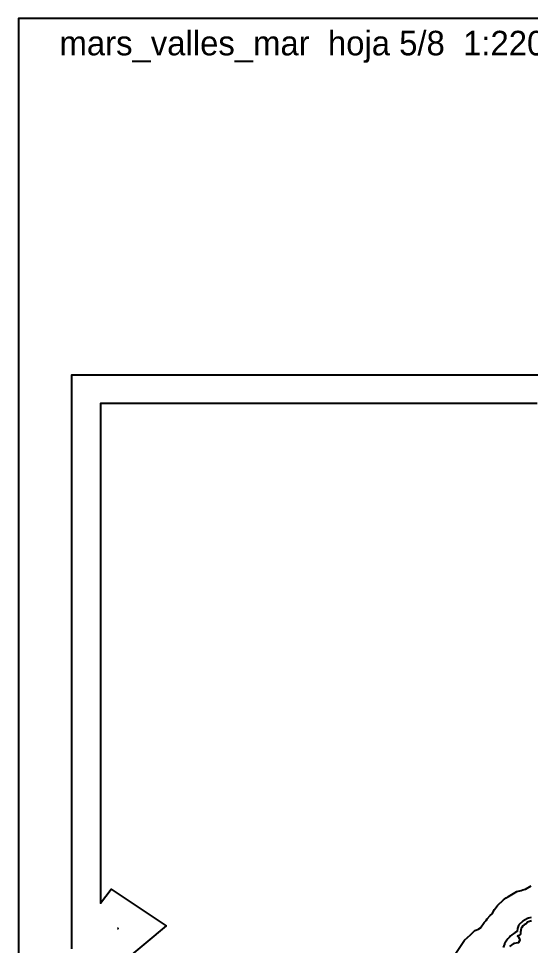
# Model space of a CAD drawing. Header units: millimetres. Extents: x 0 to 500, y 0 to 700.
# Drawn here: x 0 to 125, y 473.4 to 700 of the extents above; entities that cross this region are included whole.
import ezdxf

# ---------------------------------------------------------------- set-up
doc = ezdxf.new("R2010")
doc.units = ezdxf.units.MM
for name, color, linetype in [('CORTE', 1, 'Continuous'), ('GRABADO', 5, 'Continuous'), ('HOJA', 8, 'Continuous')]:
    doc.layers.add(name, color=color, linetype=linetype)

msp = doc.modelspace()

# ---------------------------------------------------------------- linework, layer by layer
at = {"layer": 'CORTE'}
for points in [[(13, 473.3), (13, 474.15), (13, 474.85), (13, 488.8), (13, 489.59), (13, 491.91), (13, 492.67), (13, 507.79), (13, 508.74), (13, 528.04), (13, 528.9), (13, 529.67), (13, 530.35), (13, 531.21), (13, 531.9), (13, 532.67), (13, 533.52), (13, 534.21), (13, 535.05), (13, 535.76), (13, 537.3), (13, 538.01), (13, 538.84), (13, 543.47), (13, 544.28), (13, 545.82), (13, 546.61), (13, 547.4), (13, 548.19), (13, 548.95), (13, 549.69), (13, 550.46), (13, 551.23), (13, 552.75), (13, 553.51), (13, 565.48), (13, 566.42), (13, 567.01), (13, 567.6), (13, 569.13), (13, 570.06), (13, 573.11), (13, 574.02), (13, 574.78), (13, 575.4), (13, 576.16), (13, 576.79), (13, 577.56), (13, 578.58), (13, 586.19), (13, 587.04), (13, 587.8), (13, 588.47), (13, 593.03), (13, 593.86), (13, 599.16), (13, 599.97), (13, 611.29), (13, 612.05), (13, 612.8), (13, 612.8), (13, 612.81), (13, 612.82), (13.01, 612.83), (13.01, 612.83), (13.01, 612.84), (13.02, 612.84), (13.02, 612.85), (13.03, 612.85), (13.03, 612.86), (13.04, 612.86), (13.04, 612.86), (13.05, 612.87), (13.06, 612.87), (13.07, 612.87), (13.07, 612.87), (23.78, 612.87), (27.39, 612.87), (28.08, 612.87), (29.19, 612.87), (30.09, 612.87), (31.9, 612.87), (32.8, 612.87), (33.7, 612.87), (34.79, 612.87), (38.38, 612.87), (39.45, 612.87), (41.24, 612.87), (42.13, 612.87), (43.03, 612.87), (44.07, 612.87), (44.97, 612.87), (46, 612.87), (46.89, 612.87), (47.64, 612.87), (48.27, 612.87), (48.64, 612.87), (49.15, 612.87), (50.46, 612.87), (52.34, 612.87), (53.45, 612.87), (54.33, 612.87), (55.31, 612.87), (56.29, 612.87), (57.16, 612.87), (58.13, 612.87), (59.09, 612.87), (60.21, 612.87), (61.07, 612.87), (61.85, 612.87), (62.79, 612.87), (65.36, 612.87), (66.09, 612.87), (66.89, 612.87), (67.7, 612.87), (68.62, 612.87), (69.33, 612.87), (70.2, 612.87), (71.13, 612.87), (75.49, 612.87), (76.39, 612.87), (78.13, 612.87), (79.02, 612.87), (80.75, 612.87), (81.63, 612.87), (100.96, 612.87), (102.02, 612.87), (105.46, 612.87), (106.15, 612.87), (107.01, 612.87), (107.87, 612.87), (108.9, 612.87), (109.76, 612.87), (110.46, 612.87), (111.48, 612.87), (118.37, 612.87), (119.35, 612.87), (120.09, 612.87), (120.95, 612.87), (121.93, 612.87), (122.55, 612.87), (123.64, 612.87), (129.64, 612.87)], [(126.62, 605.87), (119.91, 605.87), (118.69, 605.87), (117.99, 605.87), (116.9, 605.87), (115.94, 605.87), (115.12, 605.87), (114.01, 605.87), (106.32, 605.87), (105.18, 605.87), (104.4, 605.87), (103.44, 605.87), (102.29, 605.87), (101.32, 605.87), (100.36, 605.87), (99.59, 605.87), (95.74, 605.87), (94.56, 605.87), (81.32, 605.87), (80.35, 605.87), (78.41, 605.87), (77.42, 605.87), (75.47, 605.87), (74.46, 605.87), (69.59, 605.87), (68.55, 605.87), (67.58, 605.87), (66.79, 605.87), (65.75, 605.87), (64.85, 605.87), (63.95, 605.87), (63.14, 605.87), (60.26, 605.87), (59.22, 605.87), (58.35, 605.87), (57.39, 605.87), (56.13, 605.87), (55.06, 605.87), (53.98, 605.87), (53, 605.87), (51.91, 605.87), (50.81, 605.87), (49.83, 605.87), (48.59, 605.87), (46.49, 605.87), (45.03, 605.87), (44.45, 605.87), (44.04, 605.87), (43.34, 605.87), (42.5, 605.87), (41.5, 605.87), (40.35, 605.87), (39.35, 605.87), (38.18, 605.87), (37.18, 605.87), (36.18, 605.87), (34.18, 605.87), (32.99, 605.87), (28.97, 605.87), (27.76, 605.87), (26.75, 605.87), (25.74, 605.87), (23.72, 605.87), (22.72, 605.87), (21.48, 605.87), (20.7, 605.87), (20, 605.87), (20, 598.46), (20, 597.56), (20, 591.63), (20, 590.7), (20, 585.61), (20, 584.86), (20, 584.01), (20, 583.06), (20, 574.56), (20, 573.41), (20, 572.56), (20, 571.86), (20, 571), (20, 570.31), (20, 569.46), (20, 568.44), (20, 565.03), (20, 563.99), (20, 562.28), (20, 561.62), (20, 560.96), (20, 559.91), (20, 553.51), (20, 552.66), (20, 550.96), (20, 550.1), (20, 549.24), (20, 548.41), (20, 547.56), (20, 546.69), (20, 545.8), (20, 544.91), (20, 543.2), (20, 542.29), (20, 537.12), (20, 536.19), (20, 535.39), (20, 533.67), (20, 532.88), (20, 531.94), (20, 531.16), (20, 530.22), (20, 529.35), (20, 528.59), (20, 527.63), (20, 526.87), (20, 526.01), (20, 525.04), (20, 503.47), (20, 502.41), (20, 492.49), (20, 491.63), (20, 489.05), (20, 488.16), (20, 483.7), (22.58, 487.14), (36.05, 478.17), (25.62, 469.48)], [(106.59, 471.26), (108.93, 474.65), (110.34, 476), (111.39, 477.06), (112.29, 477.4), (112.36, 477.45), (112.84, 477.7), (113.7, 479.03), (114.16, 479.52), (114.43, 479.87), (115.14, 480.7), (115.66, 481.12), (115.67, 481.14), (116.21, 482.16), (116.96, 483.16), (118.45, 484.51), (119.05, 485.05), (119.63, 485.38), (121.69, 486.62), (122.74, 486.83), (123.16, 486.97), (123.82, 487.15), (125.15, 488)], [(125.29, 479.39), (124.98, 479.33), (124.28, 479.06), (123.97, 478.69), (123.97, 478.69), (123.96, 478.69), (123.96, 478.68), (123.95, 478.68), (123.45, 478.41), (123.18, 478.2), (122.86, 477.78), (122.73, 477.52), (122.67, 477.1), (122.67, 477.09), (122.57, 476.62), (122.61, 476.2), (122.61, 476.19), (122.61, 476.18), (122.6, 476.17), (122.6, 476.17), (122.6, 476.16), (122.6, 476.15), (122.59, 476.14), (122.58, 476.13), (122.58, 476.13), (122.06, 475.73), (122.05, 475.73), (122.05, 475.72), (122.04, 475.72), (121.88, 475.66), (122.07, 475.48), (122.07, 475.47), (122.08, 475.47), (122.08, 475.46), (122.08, 475.46), (122.3, 474.98), (122.3, 474.98), (122.37, 474.79), (122.37, 474.79), (122.37, 474.78), (122.37, 474.77), (122.37, 474.76), (122.37, 474.76), (122.37, 474.75), (122.32, 474.56), (122.32, 474.55), (122.31, 474.54), (122.08, 474.08), (122.08, 474.07), (122.07, 474.07), (122.07, 474.06), (122.07, 474.06), (122.06, 474.05), (122.05, 474.05), (122.05, 474.04), (122.04, 474.04), (122.03, 474.04), (122.03, 474.04), (121.04, 473.87), (121.03, 473.87), (121.03, 473.87), (120.95, 473.87), (120.92, 473.84), (120.92, 473.83), (120.92, 473.83), (120.91, 473.82), (120.9, 473.82), (120.9, 473.81), (120.81, 473.78), (119.86, 473.14)]]:
    msp.add_lwpolyline(points, dxfattribs=at)
at = {"layer": 'GRABADO'}
for points in [[(13, 472.57), (13, 488.16), (13, 489.05), (13, 491.63), (13, 492.49), (13, 502.41), (13, 503.47), (13, 525.04), (13, 526.01), (13, 526.87), (13, 527.63), (13, 528.59), (13, 529.35), (13, 530.22), (13, 531.16), (13, 531.94), (13, 532.88), (13, 533.67), (13, 535.39), (13, 536.19), (13, 537.12), (13, 542.29), (13, 543.2), (13, 544.91), (13, 545.8), (13, 546.69), (13, 547.56), (13, 548.41), (13, 549.24), (13, 550.1), (13, 550.96), (13, 552.66), (13, 553.51), (13, 559.91), (13, 560.96), (13, 561.62), (13, 562.28), (13, 563.99), (13, 565.03), (13, 568.44), (13, 569.46), (13, 570.31), (13, 571), (13, 571.86), (13, 572.56), (13, 573.41), (13, 574.56), (13, 583.06), (13, 584.01), (13, 584.86), (13, 585.61), (13, 590.7), (13, 591.63), (13, 597.56), (13, 598.46), (13, 611.11), (13, 611.96), (13, 612.8), (13, 612.8), (13, 612.81), (13, 612.82), (13.01, 612.83), (13.01, 612.83), (13.01, 612.84), (13.02, 612.84), (13.02, 612.85), (13.03, 612.85), (13.03, 612.86), (13.04, 612.86), (13.04, 612.86), (13.05, 612.87), (13.06, 612.87), (13.07, 612.87), (13.07, 612.87), (16.67, 612.87), (20.7, 612.87), (21.48, 612.87), (22.72, 612.87), (23.72, 612.87), (25.74, 612.87), (26.75, 612.87), (27.76, 612.87), (28.97, 612.87), (32.99, 612.87), (34.18, 612.87), (36.18, 612.87), (37.18, 612.87), (38.18, 612.87), (39.35, 612.87), (40.35, 612.87), (41.5, 612.87), (42.5, 612.87), (43.34, 612.87), (44.04, 612.87), (44.45, 612.87), (45.03, 612.87), (46.49, 612.87), (48.59, 612.87), (49.83, 612.87), (50.81, 612.87), (51.91, 612.87), (53, 612.87), (53.98, 612.87), (55.06, 612.87), (56.13, 612.87), (57.39, 612.87), (58.35, 612.87), (59.22, 612.87), (60.26, 612.87), (63.14, 612.87), (63.95, 612.87), (64.85, 612.87), (65.75, 612.87), (66.79, 612.87), (67.58, 612.87), (68.55, 612.87), (69.59, 612.87), (74.46, 612.87), (75.47, 612.87), (77.42, 612.87), (78.41, 612.87), (80.35, 612.87), (81.32, 612.87), (94.56, 612.87), (95.74, 612.87), (99.59, 612.87), (100.36, 612.87), (101.32, 612.87), (102.29, 612.87), (103.44, 612.87), (104.4, 612.87), (105.18, 612.87), (106.32, 612.87), (114.01, 612.87), (115.12, 612.87), (115.94, 612.87), (116.9, 612.87), (117.99, 612.87), (118.69, 612.87), (119.91, 612.87), (126.62, 612.87)], [(125.14, 480.25), (124.5, 480.05), (124.5, 480.05), (124.27, 480), (123.17, 479.34), (123.17, 479.34), (123.17, 479.34), (123.15, 479.32), (122.16, 478.42), (122.13, 478.39), (122.08, 478.29), (121.81, 477.53), (121.75, 476.89), (121.75, 476.89), (121.75, 476.88), (121.74, 476.87), (121.74, 476.86), (121.73, 476.85), (121.73, 476.85), (121.72, 476.84), (121.72, 476.84), (121.29, 476.56), (121.29, 476.56), (120.94, 476.35), (120.49, 476.02), (120.02, 475.64), (119.85, 475.44), (119.51, 475), (119.51, 475), (119.25, 474.72), (118.74, 473.94), (118.7, 473.86), (118.69, 473.82), (118.69, 473.82), (118.66, 473.74), (118.31, 472.89)]]:
    msp.add_lwpolyline(points, dxfattribs=at)
msp.add_lwpolyline([(24.13, 477.54), (24.21, 477.42), (24.36, 477.54), (24.21, 477.64), (24.13, 477.54)], close=True, dxfattribs=at)
at = {"layer": 'HOJA'}
msp.add_lwpolyline([(0, 0), (500, 0), (500, 700), (0, 700)], close=True, dxfattribs=at)

# ---------------------------------------------------------------- texts
msp.add_text('mars_valles_mar  hoja 5/8  1:220  lamina 2.0mm', height=6, dxfattribs=at).set_placement((10, 691))

doc.saveas('drawing.dxf')
